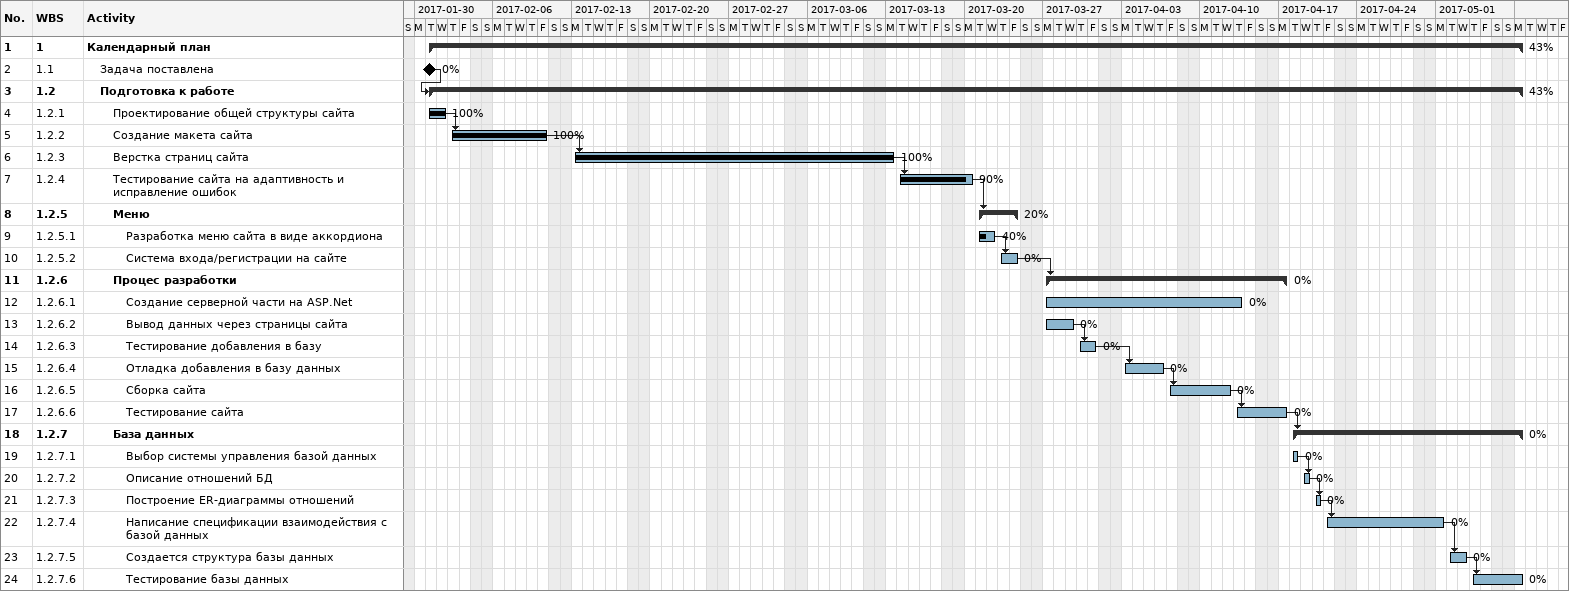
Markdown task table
| ID | WBS | Task | Start | Finish | Predecessors | % complete |
|---|---|---|---|---|---|---|
| 1 | 1 | **Календарный план** | 2017-01-31 | 2017-05-08 |  | 43 |
| 2 | 1.1 | Задача поставлена (milestone) | 2017-01-31 | 2017-01-31 |  | 0 |
| 3 | 1.2 | **Подготовка к работе** | 2017-01-31 | 2017-05-08 | 2 | 43 |
| 4 | 1.2.1 | Проектирование общей структуры сайта | 2017-01-31 | 2017-02-01 |  | 100 |
| 5 | 1.2.2 | Создание макета сайта | 2017-02-02 | 2017-02-10 | 4 | 100 |
| 6 | 1.2.3 | Верстка страниц сайта | 2017-02-13 | 2017-03-13 | 5 | 100 |
| 7 | 1.2.4 | Тестирование сайта на адаптивность и исправление ошибок | 2017-03-14 | 2017-03-20 | 6 | 90 |
| 8 | 1.2.5 | **Меню** | 2017-03-21 | 2017-03-24 | 7 | 20 |
| 9 | 1.2.5.1 | Разработка меню сайта в виде аккордиона | 2017-03-21 | 2017-03-22 |  | 40 |
| 10 | 1.2.5.2 | Система входа/регистрации на сайте | 2017-03-23 | 2017-03-24 | 9 | 0 |
| 11 | 1.2.6 | **Процес разработки** | 2017-03-27 | 2017-04-17 | 10 | 0 |
| 12 | 1.2.6.1 | Создание серверной части на ASP.Net | 2017-03-27 | 2017-04-13 |  | 0 |
| 13 | 1.2.6.2 | Вывод данных через страницы сайта | 2017-03-27 | 2017-03-29 |  | 0 |
| 14 | 1.2.6.3 | Тестирование добавления в базу | 2017-03-30 | 2017-03-31 | 13 | 0 |
| 15 | 1.2.6.4 | Отладка добавления в базу данных | 2017-04-03 | 2017-04-06 | 14 | 0 |
| 16 | 1.2.6.5 | Сборка сайта | 2017-04-07 | 2017-04-12 | 15 | 0 |
| 17 | 1.2.6.6 | Тестирование сайта | 2017-04-13 | 2017-04-17 | 16 | 0 |
| 18 | 1.2.7 | **База данных** | 2017-04-18 | 2017-05-08 | 17 | 0 |
| 19 | 1.2.7.1 | Выбор системы управления базой данных | 2017-04-18 | 2017-04-18 |  | 0 |
| 20 | 1.2.7.2 | Описание отношений БД | 2017-04-19 | 2017-04-19 | 19 | 0 |
| 21 | 1.2.7.3 | Построение ER-диаграммы отношений | 2017-04-20 | 2017-04-20 | 20 | 0 |
| 22 | 1.2.7.4 | Написание спецификации взаимодействия с базой данных | 2017-04-21 | 2017-05-01 | 21 | 0 |
| 23 | 1.2.7.5 | Создается структура базы данных | 2017-05-02 | 2017-05-03 | 22 | 0 |
| 24 | 1.2.7.6 | Тестирование базы данных | 2017-05-04 | 2017-05-08 | 23 | 0 |
